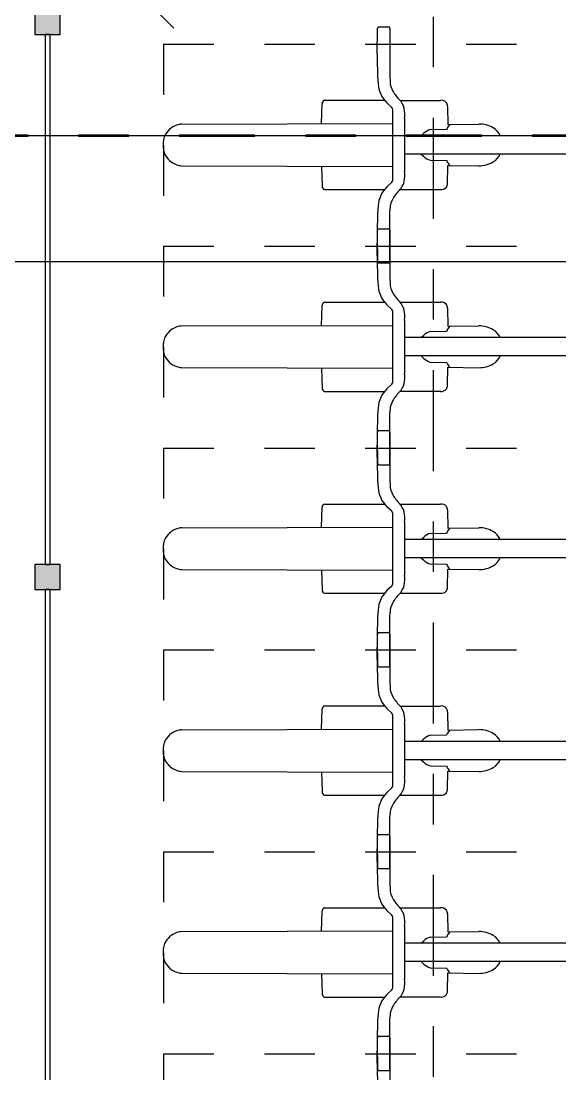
# Model space of a CAD drawing. Header units: metres. Extents: x -35.6 to 33, y -21.5 to 5.9.
# Drawn here: x 13.969 to 15.038, y -4.463 to -2.377 of the extents above; entities that cross this region are included whole.
import ezdxf

# ---------------------------------------------------------------- set-up
doc = ezdxf.new("R2010")
doc.units = ezdxf.units.M
for name, pattern in [('_Rasterlinie_', [0.375, 0.2, -0.05, 0.075, -0.05]), ('_Verdeckte Linien_', [0.15, 0.1, -0.05]), ('Strichpunkt - Mittel', [0.35, 0.15, -0.1, 0, -0.1])]:
    doc.linetypes.add(name, pattern=pattern)
for name, color, linetype, lineweight in [('A-____-____-DIMS', 7, 'Continuous', 5), ('A-____-____-DIMS-50', 7, 'Continuous', 5), ('A-DETL-GENF-HDLN', 7, '_Verdeckte Linien_', 9), ('A-DETL-GENF-OTLN', 7, 'Continuous', 9), ('A-GLAZ-CWMG-MCUT', 7, 'Continuous', 9), ('A-GLAZ-CWMG-OTLN', 7, 'Continuous', 9), ('A-WALL-____-MCUT', 7, 'Continuous', 35), ('C-PRKG-____-OTLN', 7, 'Continuous', 9), ('S-GRID-____-OTLN', 7, 'Continuous', 5)]:
    doc.layers.add(name, color=color, linetype=linetype, lineweight=lineweight)
doc.layers.add('A-____-MATC-OTLN', color=7, linetype='Strichpunkt - Mittel', lineweight=40, true_color=0x0080ff)
doc.styles.add('Arial', font='arial.ttf', dxfattribs={"height": 0.1})
doc.dimstyles.new('SUB_Rohbau_fein', dxfattribs={"dimscale": 0.3048, "dimtxt": 0.102026, "dimasz": 0.246063, "dimexe": 0.164042, "dimexo": 0.0625, "dimgap": 0.123031, "dimtad": 1, "dimdec": 1, "dimlfac": 100, "dimrnd": 0.5, "dimdsep": 46, "dimtxsty": 'Arial', "dimblk1": 'OBLIQUE', "dimblk2": 'OBLIQUE', "dimsah": 1, "dimcen": 0.09, "dimazin": 0, "dimtfac": 1, "dimtdec": 4, "dimtix": 1, "dimtmove": 0, "dimatfit": 3, "dimfxl": 0.164042, "dimfxlon": 1, "dimtvp": 1, "dimtfill": 1, "dimtolj": 1, "dimtzin": 0, "dimarcsym": 2})
doc.dimstyles.new('SUB_Rohbau_fein_1', dxfattribs={"dimscale": 0.3048, "dimtxt": 0.102026, "dimasz": 0.246063, "dimexe": 0.164042, "dimexo": 0.0625, "dimgap": 0.123031, "dimtad": 1, "dimrnd": 0.005, "dimzin": 0, "dimdsep": 46, "dimtxsty": 'Arial', "dimblk1": 'OBLIQUE', "dimblk2": 'OBLIQUE', "dimsah": 1, "dimcen": 0.09, "dimazin": 0, "dimtfac": 1, "dimtdec": 4, "dimtix": 1, "dimtmove": 0, "dimatfit": 3, "dimfxl": 0.164042, "dimfxlon": 1, "dimtvp": 1, "dimtfill": 1, "dimtolj": 1, "dimtzin": 0, "dimarcsym": 2})

# ---------------------------------------------------------------- blocks, each defined once
blk = doc.blocks.new('Fahrradstellplatz - Fahrradstellplatz-23804277--01_UG_OK_FFB_AF_ru')
at = {"layer": 'A-DETL-GENF-HDLN', "color": 253, "true_color": 0x999999}
for p, q in [((4.4, 0), (4, 0)), ((4.4, 0), (4.4, -2)), ((4.8, 0), (4.4, 0)), ((4.4, 0), (4.4, -2)), ((4.8, 0), (4.8, -2)), ((5.2, 0), (4.8, 0)), ((4.8, 0), (4.8, -2)), ((5.2, 0), (5.2, -2)), ((5.6, 0), (5.2, 0)), ((5.2, 0), (5.2, -2)), ((5.6, 0), (5.6, -2)), ((6, 0), (5.6, 0)), ((5.6, 0), (5.6, -2)), ((6, 0), (6, -2)), ((6.4, 0), (6, 0)), ((6, 0), (6, -2)), ((6.4, 0), (6.4, -2))]:
    blk.add_line(p, q, dxfattribs=at)
at = {"layer": 'A-DETL-GENF-OTLN', "color": 253, "true_color": 0x999999}
for p, q in [((4.5931, 0), (4.6006, 0)), ((4.6006, 0), (4.6081, 0)), ((4.9931, 0), (5.0006, 0)), ((5.0006, 0), (5.0081, 0)), ((5.3931, 0), (5.4006, 0)), ((5.4006, 0), (5.4081, 0)), ((5.7931, 0), (5.8006, 0)), ((5.8006, 0), (5.8081, 0)), ((6.1931, 0), (6.2006, 0)), ((6.2006, 0), (6.2081, 0)), ((4.5593, -0.0357), (4.5581, -0.4548)), ((4.6419, -0.0357), (4.6431, -0.4548)), ((4.9593, -0.0357), (4.9581, -0.4548)), ((5.0419, -0.0357), (5.0431, -0.4548)), ((5.3593, -0.0357), (5.3581, -0.4548)), ((5.4419, -0.0357), (5.4431, -0.4548)), ((5.7593, -0.0357), (5.7581, -0.4548)), ((5.8419, -0.0357), (5.8431, -0.4548)), ((6.1593, -0.0357), (6.1581, -0.4548)), ((6.2419, -0.0357), (6.2431, -0.4548)), ((4.5122, -0.3193), (4.5122, -0.4382)), ((4.5585, -0.3133), (4.5186, -0.3144)), ((4.6427, -0.3133), (4.6826, -0.3144)), ((4.689, -0.3193), (4.689, -0.4382)), ((4.9122, -0.3193), (4.9122, -0.4382)), ((4.9585, -0.3133), (4.9186, -0.3144)), ((5.0427, -0.3133), (5.0826, -0.3144)), ((5.089, -0.3193), (5.089, -0.4382)), ((5.3122, -0.3193), (5.3122, -0.4382)), ((5.3585, -0.3133), (5.3186, -0.3144)), ((5.4427, -0.3133), (5.4826, -0.3144)), ((5.489, -0.3193), (5.489, -0.4382)), ((5.7122, -0.3193), (5.7122, -0.4382)), ((5.7585, -0.3133), (5.7186, -0.3144)), ((5.8427, -0.3133), (5.8826, -0.3144)), ((5.889, -0.3193), (5.889, -0.4382)), ((6.1122, -0.3193), (6.1122, -0.4382)), ((6.1585, -0.3133), (6.1186, -0.3144)), ((6.2427, -0.3133), (6.2826, -0.3144)), ((6.289, -0.3193), (6.289, -0.4382)), ((4.3667, -0.4263), (4.3667, -0.4463)), ((4.4202, -0.4238), (4.3698, -0.4242)), ((4.381, -0.4238), (4.4314, -0.4242)), ((4.4345, -0.4263), (4.4345, -0.4463)), ((4.7667, -0.4263), (4.7667, -0.4463)), ((4.8202, -0.4238), (4.7698, -0.4242)), ((4.781, -0.4238), (4.8314, -0.4242)), ((4.8345, -0.4263), (4.8345, -0.4463)), ((5.1667, -0.4263), (5.1667, -0.4463)), ((5.2202, -0.4238), (5.1698, -0.4242)), ((5.181, -0.4238), (5.2314, -0.4242)), ((5.2345, -0.4263), (5.2345, -0.4463)), ((5.5667, -0.4263), (5.5667, -0.4463)), ((5.6202, -0.4238), (5.5698, -0.4242)), ((5.581, -0.4238), (5.6314, -0.4242)), ((5.6345, -0.4263), (5.6345, -0.4463)), ((5.9667, -0.4263), (5.9667, -0.4463)), ((6.0202, -0.4238), (5.9698, -0.4242)), ((5.981, -0.4238), (6.0314, -0.4242)), ((6.0345, -0.4263), (6.0345, -0.4463)), ((6.381, -0.4238), (6.4314, -0.4242)), ((6.4345, -0.4263), (6.4345, -0.4463)), ((4.4317, -0.4488), (4.3358, -0.4486)), ((4.3695, -0.4488), (4.4654, -0.4486)), ((4.4654, -0.4486), (4.4751, -0.4491)), ((4.5266, -0.4527), (4.5174, -0.443)), ((4.5354, -0.4549), (4.6006, -0.4547)), ((4.6006, -0.4547), (4.6658, -0.4549)), ((4.6746, -0.4527), (4.6838, -0.443)), ((4.7358, -0.4486), (4.7261, -0.4491)), ((4.8317, -0.4488), (4.7358, -0.4486)), ((4.7695, -0.4488), (4.8654, -0.4486)), ((4.8654, -0.4486), (4.8751, -0.4491)), ((4.9266, -0.4527), (4.9174, -0.443)), ((4.9354, -0.4549), (5.0006, -0.4547)), ((5.0006, -0.4547), (5.0658, -0.4549)), ((5.0746, -0.4527), (5.0838, -0.443)), ((5.1358, -0.4486), (5.1261, -0.4491)), ((5.2317, -0.4488), (5.1358, -0.4486)), ((5.1695, -0.4488), (5.2654, -0.4486)), ((5.2654, -0.4486), (5.2751, -0.4491)), ((5.3266, -0.4527), (5.3174, -0.443)), ((5.3354, -0.4549), (5.4006, -0.4547)), ((5.4006, -0.4547), (5.4658, -0.4549)), ((5.4746, -0.4527), (5.4838, -0.443)), ((5.5358, -0.4486), (5.5261, -0.4491)), ((5.6317, -0.4488), (5.5358, -0.4486)), ((5.5695, -0.4488), (5.6654, -0.4486)), ((5.6654, -0.4486), (5.6751, -0.4491)), ((5.7266, -0.4527), (5.7174, -0.443)), ((5.7354, -0.4549), (5.8006, -0.4547)), ((5.8006, -0.4547), (5.8658, -0.4549)), ((5.8746, -0.4527), (5.8838, -0.443)), ((5.9358, -0.4486), (5.9261, -0.4491)), ((6.0317, -0.4488), (5.9358, -0.4486)), ((5.9695, -0.4488), (6.0654, -0.4486)), ((6.0654, -0.4486), (6.0751, -0.4491)), ((6.1266, -0.4527), (6.1174, -0.443)), ((6.1354, -0.4549), (6.2006, -0.4547)), ((6.2006, -0.4547), (6.2658, -0.4549)), ((6.2746, -0.4527), (6.2838, -0.443)), ((6.3358, -0.4486), (6.3261, -0.4491)), ((6.4317, -0.4488), (6.3358, -0.4486)), ((4.5124, -0.469), (4.5124, -0.5492)), ((4.6006, -0.4779), (4.5482, -0.4781)), ((4.5825, -1.0675), (4.5825, -0.478)), ((4.653, -0.4781), (4.6006, -0.4779)), ((4.6187, -1.0675), (4.6187, -0.478)), ((4.6888, -0.469), (4.6888, -0.5492)), ((4.9124, -0.469), (4.9124, -0.5492)), ((5.0006, -0.4779), (4.9482, -0.4781)), ((4.9825, -1.0675), (4.9825, -0.478)), ((5.053, -0.4781), (5.0006, -0.4779)), ((5.0187, -1.0675), (5.0187, -0.478)), ((5.0888, -0.469), (5.0888, -0.5492)), ((5.3124, -0.469), (5.3124, -0.5492)), ((5.4006, -0.4779), (5.3482, -0.4781)), ((5.3825, -1.0675), (5.3825, -0.478)), ((5.453, -0.4781), (5.4006, -0.4779)), ((5.4187, -1.0675), (5.4187, -0.478)), ((5.4888, -0.469), (5.4888, -0.5492)), ((5.7124, -0.469), (5.7124, -0.5492)), ((5.8006, -0.4779), (5.7482, -0.4781)), ((5.7825, -1.0675), (5.7825, -0.478)), ((5.853, -0.4781), (5.8006, -0.4779)), ((5.8187, -1.0675), (5.8187, -0.478)), ((5.8888, -0.469), (5.8888, -0.5492)), ((6.1124, -0.469), (6.1124, -0.5492)), ((6.2006, -0.4779), (6.1482, -0.4781)), ((6.1825, -1.0675), (6.1825, -0.478)), ((6.253, -0.4781), (6.2006, -0.4779)), ((6.2187, -1.0675), (6.2187, -0.478)), ((6.2888, -0.469), (6.2888, -0.5492)), ((4.5825, -0.5111), (4.5776, -0.516)), ((4.6187, -0.5111), (4.6236, -0.516)), ((4.9825, -0.5111), (4.9776, -0.516)), ((5.0187, -0.5111), (5.0236, -0.516)), ((5.3825, -0.5111), (5.3776, -0.516)), ((5.4187, -0.5111), (5.4236, -0.516)), ((5.7825, -0.5111), (5.7776, -0.516)), ((5.8187, -0.5111), (5.8236, -0.516)), ((6.1825, -0.5111), (6.1776, -0.516)), ((6.2187, -0.5111), (6.2236, -0.516)), ((4.5703, -0.5287), (4.5697, -0.5614)), ((4.6309, -0.5287), (4.6315, -0.5614)), ((4.9703, -0.5287), (4.9697, -0.5614)), ((5.0309, -0.5287), (5.0315, -0.5614)), ((5.3703, -0.5287), (5.3697, -0.5614)), ((5.4309, -0.5287), (5.4315, -0.5614)), ((5.7703, -0.5287), (5.7697, -0.5614)), ((5.8309, -0.5287), (5.8315, -0.5614)), ((6.1703, -0.5287), (6.1697, -0.5614)), ((6.2309, -0.5287), (6.2315, -0.5614)), ((4.5242, -0.5633), (4.56, -0.564)), ((4.56, -0.564), (4.5592, -0.6253)), ((4.5599, -0.5677), (4.5626, -0.5655)), ((4.6413, -0.5677), (4.6386, -0.5655)), ((4.677, -0.5633), (4.6412, -0.564)), ((4.6412, -0.564), (4.642, -0.6253)), ((4.9242, -0.5633), (4.96, -0.564)), ((4.96, -0.564), (4.9592, -0.6253)), ((4.9599, -0.5677), (4.9626, -0.5655)), ((5.0413, -0.5677), (5.0386, -0.5655)), ((5.077, -0.5633), (5.0412, -0.564)), ((5.0412, -0.564), (5.042, -0.6253)), ((5.3242, -0.5633), (5.36, -0.564)), ((5.36, -0.564), (5.3592, -0.6253)), ((5.3599, -0.5677), (5.3626, -0.5655)), ((5.4413, -0.5677), (5.4386, -0.5655)), ((5.477, -0.5633), (5.4412, -0.564)), ((5.4412, -0.564), (5.442, -0.6253)), ((5.7242, -0.5633), (5.76, -0.564)), ((5.76, -0.564), (5.7592, -0.6253)), ((5.7599, -0.5677), (5.7626, -0.5655)), ((5.8413, -0.5677), (5.8386, -0.5655)), ((5.877, -0.5633), (5.8412, -0.564)), ((5.8412, -0.564), (5.842, -0.6253)), ((6.1242, -0.5633), (6.16, -0.564)), ((6.16, -0.564), (6.1592, -0.6253)), ((6.1599, -0.5677), (6.1626, -0.5655)), ((6.2413, -0.5677), (6.2386, -0.5655)), ((6.277, -0.5633), (6.2412, -0.564)), ((6.2412, -0.564), (6.242, -0.6253))]:
    blk.add_line(p, q, dxfattribs=at)
for centre, radius, start, end in [((4.5931, -0.024), 0.024, 90.0116, 114.7042), ((4.9931, -0.024), 0.024, 90.0116, 114.7042), ((5.0081, -0.024), 0.024, 65.2958, 89.9884), ((5.3931, -0.024), 0.024, 90.0116, 114.7042), ((5.8081, -0.024), 0.024, 65.2958, 89.9884), ((6.1931, -0.024), 0.024, 90.0116, 114.7042), ((4.6003, -0.0396), 0.0412, 114.7042, 161.0529), ((4.6081, -0.024), 0.024, 65.2958, 89.9884), ((4.6009, -0.0396), 0.0412, 18.9471, 65.2958), ((5.0003, -0.0396), 0.0412, 114.7042, 161.0529), ((5.0009, -0.0396), 0.0412, 18.9471, 65.2958), ((5.4003, -0.0396), 0.0412, 114.7042, 161.0529), ((5.4081, -0.024), 0.024, 65.2958, 89.9884), ((5.4009, -0.0396), 0.0412, 18.9471, 65.2958), ((5.8003, -0.0396), 0.0412, 114.7042, 161.0529), ((5.7931, -0.024), 0.024, 90.0116, 114.7042), ((5.8009, -0.0396), 0.0412, 18.9471, 65.2958), ((6.2003, -0.0396), 0.0412, 114.7042, 161.0529), ((6.2081, -0.024), 0.024, 65.2958, 89.9884), ((6.2009, -0.0396), 0.0412, 18.9471, 65.2958), ((4.5997, -0.0394), 0.0406, 161.0529, 174.7358), ((4.6015, -0.0394), 0.0406, 5.2642, 18.9471), ((4.9997, -0.0394), 0.0406, 161.0529, 174.7358), ((5.0015, -0.0394), 0.0406, 5.2642, 18.9471), ((5.3997, -0.0394), 0.0406, 161.0529, 174.7358), ((5.4015, -0.0394), 0.0406, 5.2642, 18.9471), ((5.7997, -0.0394), 0.0406, 161.0529, 174.7358), ((5.8015, -0.0394), 0.0406, 5.2642, 18.9471), ((6.1997, -0.0394), 0.0406, 161.0529, 174.7358), ((6.2015, -0.0394), 0.0406, 5.2642, 18.9471), ((4.5188, -0.3212), 0.00683, 91.5986, 163.3195), ((4.6824, -0.3212), 0.00683, 16.6805, 88.4014), ((4.9188, -0.3212), 0.00683, 91.5986, 163.3195), ((5.0824, -0.3212), 0.00683, 16.6805, 88.4014), ((5.3188, -0.3212), 0.00683, 91.5986, 163.3195), ((5.4824, -0.3212), 0.00683, 16.6805, 88.4014), ((5.7188, -0.3212), 0.00683, 91.5986, 163.3195), ((5.8824, -0.3212), 0.00683, 16.6805, 88.4014), ((6.1188, -0.3212), 0.00683, 91.5986, 163.3195), ((6.2824, -0.3212), 0.00683, 16.6805, 88.4014), ((4.3761, -1.3361), 0.9124, 89.6923, 93.4273), ((4.3698, -0.4274), 0.00327, 90.4611, 160.3834), ((4.4251, -1.3361), 0.9124, 86.5727, 90.3077), ((4.4314, -0.4274), 0.00327, 19.6166, 89.5389), ((4.4762, -0.482), 0.0567, 43.3751, 86.5727), ((4.725, -0.482), 0.0567, 93.4273, 136.6249), ((4.7761, -1.3361), 0.9124, 89.6923, 93.4273), ((4.7698, -0.4274), 0.00327, 90.4611, 160.3834), ((4.8251, -1.3361), 0.9124, 86.5727, 90.3077), ((4.8314, -0.4274), 0.00327, 19.6166, 89.5389), ((4.8762, -0.482), 0.0567, 43.3751, 86.5727), ((5.125, -0.482), 0.0567, 93.4273, 136.6249), ((5.1761, -1.3361), 0.9124, 89.6923, 93.4273), ((5.1698, -0.4274), 0.00327, 90.4611, 160.3834), ((5.2251, -1.3361), 0.9124, 86.5727, 90.3077), ((5.2314, -0.4274), 0.00327, 19.6166, 89.5389), ((5.2762, -0.482), 0.0567, 43.3751, 86.5727), ((5.525, -0.482), 0.0567, 93.4273, 136.6249), ((5.5761, -1.3361), 0.9124, 89.6923, 93.4273), ((5.5698, -0.4274), 0.00327, 90.4611, 160.3834), ((5.6251, -1.3361), 0.9124, 86.5727, 90.3077), ((5.6314, -0.4274), 0.00327, 19.6166, 89.5389), ((5.6762, -0.482), 0.0567, 43.3751, 86.5727), ((5.925, -0.482), 0.0567, 93.4273, 136.6249), ((5.9761, -1.3361), 0.9124, 89.6923, 93.4273), ((5.9698, -0.4274), 0.00327, 90.4611, 160.3834), ((6.0251, -1.3361), 0.9124, 86.5727, 90.3077), ((6.0314, -0.4274), 0.00327, 19.6166, 89.5389), ((6.0762, -0.482), 0.0567, 43.3751, 86.5727), ((6.325, -0.482), 0.0567, 93.4273, 136.6249), ((6.3761, -1.3361), 0.9124, 89.6923, 93.4273), ((6.4314, -0.4274), 0.00327, 19.6166, 89.5389), ((4.3692, -0.4463), 0.00251, 180, 276.4127), ((4.4319, -0.4463), 0.00251, 263.5873, 0), ((4.473, -0.491), 0.0419, 59.8665, 87.1207), ((4.4519, -0.5273), 0.0839, 45.1941, 59.8665), ((4.5353, -0.4364), 0.0186, 241.9395, 270.2136), ((4.6659, -0.4364), 0.0186, 269.7864, 298.0605), ((4.7493, -0.5273), 0.0839, 120.1335, 134.8059), ((4.7282, -0.491), 0.0419, 92.8793, 120.1335), ((4.7692, -0.4463), 0.00251, 180, 276.4127), ((4.8319, -0.4463), 0.00251, 263.5873, 0), ((4.873, -0.491), 0.0419, 59.8665, 87.1207), ((4.8519, -0.5273), 0.0839, 45.1941, 59.8665), ((4.9353, -0.4364), 0.0186, 241.9395, 270.2136), ((5.0659, -0.4364), 0.0186, 269.7864, 298.0605), ((5.1493, -0.5273), 0.0839, 120.1335, 134.8059), ((5.1282, -0.491), 0.0419, 92.8793, 120.1335), ((5.1692, -0.4463), 0.00251, 180, 276.4127), ((5.2319, -0.4463), 0.00251, 263.5873, 0), ((5.273, -0.491), 0.0419, 59.8665, 87.1207), ((5.2519, -0.5273), 0.0839, 45.1941, 59.8665), ((5.3353, -0.4364), 0.0186, 241.9395, 270.2136), ((5.4659, -0.4364), 0.0186, 269.7864, 298.0605), ((5.5493, -0.5273), 0.0839, 120.1335, 134.8059), ((5.5282, -0.491), 0.0419, 92.8793, 120.1335), ((5.5692, -0.4463), 0.00251, 180, 276.4127), ((5.6319, -0.4463), 0.00251, 263.5873, 0), ((5.673, -0.491), 0.0419, 59.8665, 87.1207), ((5.6519, -0.5273), 0.0839, 45.1941, 59.8665), ((5.7353, -0.4364), 0.0186, 241.9395, 270.2136), ((5.8659, -0.4364), 0.0186, 269.7864, 298.0605), ((5.9493, -0.5273), 0.0839, 120.1335, 134.8059), ((5.9282, -0.491), 0.0419, 92.8793, 120.1335), ((5.9692, -0.4463), 0.00251, 180, 276.4127), ((6.0319, -0.4463), 0.00251, 263.5873, 0), ((6.073, -0.491), 0.0419, 59.8665, 87.1207), ((6.0519, -0.5273), 0.0839, 45.1941, 59.8665), ((6.1353, -0.4364), 0.0186, 241.9395, 270.2136), ((6.2659, -0.4364), 0.0186, 269.7864, 298.0605), ((6.3493, -0.5273), 0.0839, 120.1335, 134.8059), ((6.3282, -0.491), 0.0419, 92.8793, 120.1335), ((6.4319, -0.4463), 0.00251, 263.5873, 0), ((4.5355, -0.4431), 0.0347, 225.1941, 257.0778), ((4.5414, -0.4178), 0.0607, 257.0778, 276.4792), ((4.6598, -0.4178), 0.0607, 263.5208, 282.9222), ((4.6656, -0.4431), 0.0347, 282.9222, 314.8059), ((4.9355, -0.4431), 0.0347, 225.1941, 257.0778), ((4.9414, -0.4178), 0.0607, 257.0778, 276.4792), ((5.0598, -0.4178), 0.0607, 263.5208, 282.9222), ((5.0656, -0.4431), 0.0347, 282.9222, 314.8059), ((5.3355, -0.4431), 0.0347, 225.1941, 257.0778), ((5.3414, -0.4178), 0.0607, 257.0778, 276.4792), ((5.4598, -0.4178), 0.0607, 263.5208, 282.9222), ((5.4656, -0.4431), 0.0347, 282.9222, 314.8059), ((5.7355, -0.4431), 0.0347, 225.1941, 257.0778), ((5.7414, -0.4178), 0.0607, 257.0778, 276.4792), ((5.8598, -0.4178), 0.0607, 263.5208, 282.9222), ((5.8656, -0.4431), 0.0347, 282.9222, 314.8059), ((6.1355, -0.4431), 0.0347, 225.1941, 257.0778), ((6.1414, -0.4178), 0.0607, 257.0778, 276.4792), ((6.2598, -0.4178), 0.0607, 263.5208, 282.9222), ((6.2656, -0.4431), 0.0347, 282.9222, 314.8059), ((4.5968, -0.5354), 0.0273, 134.6459, 165.8184), ((4.6044, -0.5354), 0.0273, 14.1816, 45.3541), ((4.9968, -0.5354), 0.0273, 134.6459, 165.8184), ((5.0044, -0.5354), 0.0273, 14.1816, 45.3541), ((5.3968, -0.5354), 0.0273, 134.6459, 165.8184), ((5.4044, -0.5354), 0.0273, 14.1816, 45.3541), ((5.7968, -0.5354), 0.0273, 134.6459, 165.8184), ((5.8044, -0.5354), 0.0273, 14.1816, 45.3541), ((6.1968, -0.5354), 0.0273, 134.6459, 165.8184), ((6.2044, -0.5354), 0.0273, 14.1816, 45.3541), ((4.5247, -0.551), 0.0125, 171.6962, 231.7808), ((4.5241, -0.5518), 0.0115, 231.7808, 270.2009), ((4.577, -0.5825), 0.0223, 108.948, 130.1425), ((4.6242, -0.5825), 0.0223, 49.8575, 71.052), ((4.6771, -0.5518), 0.0115, 269.7991, 308.2192), ((4.6765, -0.551), 0.0125, 308.2192, 8.3038), ((4.9247, -0.551), 0.0125, 171.6962, 231.7808), ((4.9241, -0.5518), 0.0115, 231.7808, 270.2009), ((4.977, -0.5825), 0.0223, 108.948, 130.1425), ((5.0242, -0.5825), 0.0223, 49.8575, 71.052), ((5.0771, -0.5518), 0.0115, 269.7991, 308.2192), ((5.0765, -0.551), 0.0125, 308.2192, 8.3038), ((5.3247, -0.551), 0.0125, 171.6962, 231.7808), ((5.3241, -0.5518), 0.0115, 231.7808, 270.2009), ((5.377, -0.5825), 0.0223, 108.948, 130.1425), ((5.4242, -0.5825), 0.0223, 49.8575, 71.052), ((5.4771, -0.5518), 0.0115, 269.7991, 308.2192), ((5.4765, -0.551), 0.0125, 308.2192, 8.3038), ((5.7247, -0.551), 0.0125, 171.6962, 231.7808), ((5.7241, -0.5518), 0.0115, 231.7808, 270.2009), ((5.777, -0.5825), 0.0223, 108.948, 130.1425), ((5.8242, -0.5825), 0.0223, 49.8575, 71.052), ((5.8771, -0.5518), 0.0115, 269.7991, 308.2192), ((5.8765, -0.551), 0.0125, 308.2192, 8.3038), ((6.1247, -0.551), 0.0125, 171.6962, 231.7808), ((6.1241, -0.5518), 0.0115, 231.7808, 270.2009), ((6.177, -0.5825), 0.0223, 108.948, 130.1425), ((6.2242, -0.5825), 0.0223, 49.8575, 71.052), ((6.2771, -0.5518), 0.0115, 269.7991, 308.2192), ((6.2765, -0.551), 0.0125, 308.2192, 8.3038), ((4.6138, -0.626), 0.0546, 179.3091, 210.5226), ((4.5874, -0.626), 0.0546, 329.4774, 0.6909), ((5.0138, -0.626), 0.0546, 179.3091, 210.5226), ((4.9874, -0.626), 0.0546, 329.4774, 0.6909), ((5.4138, -0.626), 0.0546, 179.3091, 210.5226), ((5.3874, -0.626), 0.0546, 329.4774, 0.6909), ((5.8138, -0.626), 0.0546, 179.3091, 210.5226), ((5.7874, -0.626), 0.0546, 329.4774, 0.6909), ((6.2138, -0.626), 0.0546, 179.3091, 210.5226), ((6.1874, -0.626), 0.0546, 329.4774, 0.6909), ((4.5952, -0.6369), 0.033, 210.5226, 246.9607), ((4.606, -0.6369), 0.033, 293.0393, 329.4774), ((4.9952, -0.6369), 0.033, 210.5226, 246.9607), ((5.006, -0.6369), 0.033, 293.0393, 329.4774), ((5.3952, -0.6369), 0.033, 210.5226, 246.9607), ((5.406, -0.6369), 0.033, 293.0393, 329.4774), ((5.7952, -0.6369), 0.033, 210.5226, 246.9607), ((5.806, -0.6369), 0.033, 293.0393, 329.4774), ((6.1952, -0.6369), 0.033, 210.5226, 246.9607), ((6.206, -0.6369), 0.033, 293.0393, 329.4774)]:
    blk.add_arc(centre, radius, start, end, dxfattribs=at)
blk = doc.blocks.new('Rechteckiger Pfosten - 50 x 50-41864164--01_UG_OK_FFB_AF_ru')
at = {"layer": 'A-GLAZ-CWMG-OTLN', "true_color": 0xc8c8c8}
blk.add_hatch(color=9, dxfattribs=at).paths.add_polyline_path([(0.025, 0.025), (0.025, -0.025), (-0.025, -0.025), (-0.025, 0.025)])
at = {"layer": 'A-GLAZ-CWMG-MCUT'}
for p, q in [((-0.025, 0.025), (0.025, 0.025)), ((-0.025, -0.025), (-0.025, 0.025)), ((0.025, 0.025), (0.025, -0.025)), ((0.025, -0.025), (-0.025, -0.025))]:
    blk.add_line(p, q, dxfattribs=at)
blk = doc.blocks.new('Rechteckiger Pfosten - 50 x 50-41864177--01_UG_OK_FFB_AF_ru')
at = {"layer": 'A-GLAZ-CWMG-OTLN', "true_color": 0xc8c8c8}
blk.add_hatch(color=9, dxfattribs=at).paths.add_polyline_path([(14.027, -2.4034), (14.047, -2.4034), (14.047, -2.3534), (13.997, -2.3534), (13.997, -2.4034), (14.017, -2.4034)])
at = {"layer": 'A-GLAZ-CWMG-MCUT'}
for p, q in [((13.997, -2.3534), (13.997, -2.4034)), ((14.047, -2.3534), (13.997, -2.3534)), ((14.047, -2.4034), (14.047, -2.3534)), ((13.997, -2.4034), (14.047, -2.4034))]:
    blk.add_line(p, q, dxfattribs=at)
blk = doc.blocks.new('DIMBLOCK63--01_UG_OK_FFB_AF_ru')
at = {"layer": 'A-____-____-DIMS-50'}
for p, q in [((14.235, -2.0534), (14.1975, -2.0159)), ((14.235, -2.0534), (14.185, -2.0534)), ((14.235, -2.3534), (14.235, -2.0534)), ((14.235, -2.0534), (14.2725, -2.0909)), ((14.235, -2.0534), (14.285, -2.0534)), ((14.235, -2.3534), (14.1975, -2.3159)), ((14.235, -2.3534), (14.185, -2.3534)), ((14.235, -2.3534), (14.2725, -2.3909)), ((14.235, -2.3534), (14.285, -2.3534))]:
    blk.add_line(p, q, dxfattribs=at)
at = {"layer": 'A-____-____-DIMS-50', "color": 0, "insert": (14.0629, -2.281), "char_height": 0.1, "width": 0.186088, "attachment_point": 1, "rotation": 90, "line_spacing_factor": 0.941778, "style": 'Arial', "bg_fill": 3, "box_fill_scale": 1.25, "bg_fill_color": 256, "bg_fill_true_color": 13158600, "bg_fill_transparency": 0}
blk.add_mtext('30', dxfattribs=at)
blk = doc.blocks.new('_Oblique')
at = {"color": 0, "linetype": 'ByBlock', "lineweight": -2}
blk.add_line((-0.5, -0.5), (0.5, 0.5), dxfattribs=at)
blk = doc.blocks.new('DIMBLOCK115--01_UG_OK_FFB_AF_ru')
at = {"layer": 'A-____-____-DIMS-50'}
for p, q in [((-2.478, -2.6034), (-2.478, -2.5534)), ((16.672, -2.6034), (16.672, -2.5534)), ((-2.478, -2.6034), (-2.4405, -2.5659)), ((16.672, -2.6034), (16.7095, -2.5659)), ((-2.478, -2.6034), (-2.5155, -2.6409)), ((-2.478, -2.6034), (16.672, -2.6034)), ((-2.478, -2.6034), (-2.478, -2.6534)), ((16.672, -2.6034), (16.6345, -2.6409)), ((16.672, -2.6034), (16.672, -2.6534))]:
    blk.add_line(p, q, dxfattribs=at)
at = {"layer": 'A-____-____-DIMS-50', "color": 0, "insert": (6.9225, -2.4314), "char_height": 0.1, "width": 0.418697, "attachment_point": 1, "line_spacing_factor": 0.941778, "style": 'Arial', "bg_fill": 3, "box_fill_scale": 1.25, "bg_fill_color": 256, "bg_fill_true_color": 13158600, "bg_fill_transparency": 0}
blk.add_mtext('19.15', dxfattribs=at)
blk = doc.blocks.new('DIMBLOCK119--01_UG_OK_FFB_AF_ru')
at = {"layer": 'A-____-____-DIMS-50'}
for p, q in [((-13.183, -2.8534), (-13.183, -2.8034)), ((-13.183, -2.8534), (-13.1455, -2.8159)), ((25.382, -2.8534), (25.382, -2.8034)), ((25.382, -2.8534), (25.4195, -2.8159)), ((-13.183, -2.8534), (-13.2205, -2.8909)), ((-13.183, -2.8534), (25.382, -2.8534)), ((-13.183, -2.8534), (-13.183, -2.9034)), ((25.382, -2.8534), (25.3445, -2.8909)), ((25.382, -2.8534), (25.382, -2.9034))]:
    blk.add_line(p, q, dxfattribs=at)
at = {"layer": 'A-____-____-DIMS-50', "color": 0, "insert": (5.899, -2.6814), "char_height": 0.1, "width": 0.481134, "attachment_point": 1, "line_spacing_factor": 0.941778, "style": 'Arial', "bg_fill": 3, "box_fill_scale": 1.25, "bg_fill_color": 256, "bg_fill_true_color": 13158600, "bg_fill_transparency": 0}
blk.add_mtext('38.56\\A2\\H0.5x;\\S5^  ;\\H2x;', dxfattribs=at)

msp = doc.modelspace()

# ---------------------------------------------------------------- linework, layer by layer
at = {"layer": 'A-WALL-____-MCUT', "lineweight": 9}
for p, q in [((14.017, -2.4034), (14.017, -3.4534)), ((14.027, -2.4034), (14.017, -2.4034)), ((14.027, -3.4534), (14.027, -2.4034)), ((14.017, -3.4534), (14.027, -3.4534)), ((14.017, -3.5034), (14.017, -4.5534)), ((14.027, -3.5034), (14.017, -3.5034)), ((14.027, -4.5534), (14.027, -3.5034))]:
    msp.add_line(p, q, dxfattribs=at)
at = {"layer": 'S-GRID-____-OTLN', "color": 8, "linetype": '_Rasterlinie_', "true_color": 0x808080}
msp.add_line((14.787, -6.2685), (14.787, 5.1611), dxfattribs=at)

# ---------------------------------------------------------------- block references
at = {"layer": 'A-GLAZ-CWMG-OTLN'}
msp.add_blockref('Rechteckiger Pfosten - 50 x 50-41864177--01_UG_OK_FFB_AF_ru', (0, 0), dxfattribs=at)
at = {"layer": 'A-GLAZ-CWMG-OTLN', "extrusion": (0, 0, -1), "rotation": 270.0000000000001}
msp.add_blockref('Rechteckiger Pfosten - 50 x 50-41864164--01_UG_OK_FFB_AF_ru', (-14.022, -3.4784), dxfattribs=at)
at = {"layer": 'C-PRKG-____-OTLN', "color": 253, "true_color": 0x999999, "rotation": 90.00000000000092}
msp.add_blockref('Fahrradstellplatz - Fahrradstellplatz-23804277--01_UG_OK_FFB_AF_ru', (14.252, -8.8229), dxfattribs=at)

# ---------------------------------------------------------------- next in the draw order: dimensions: what is measured, and where the dimension line sits
at = {"layer": 'A-____-____-DIMS'}
dim = msp.add_linear_dim(base=(14.235, -2.0534), p1=(14.185, -2.3534), p2=(14.185, -2.0534), angle=90, dimstyle='SUB_Rohbau_fein', override={"dimpost": '<>', "dimfxl": 0.3}, dxfattribs=at)
dim.commit()
dim.dimension.update_dxf_attribs({"geometry": 'DIMBLOCK63--01_UG_OK_FFB_AF_ru', "text_midpoint": (14.1464, -2.2034)})
dim = msp.add_linear_dim(base=(16.672, -2.6034), p1=(-2.478, -2.5534), p2=(16.672, -2.5534), dimstyle='SUB_Rohbau_fein_1', override={"dimpost": '<>', "dimfxl": 19.15}, dxfattribs=at)
dim.commit()
dim.dimension.update_dxf_attribs({"geometry": 'DIMBLOCK115--01_UG_OK_FFB_AF_ru', "text_midpoint": (7.097, -2.5149)})

# ---------------------------------------------------------------- next in the draw order: linework, layer by layer
at = {"layer": 'A-____-MATC-OTLN'}
msp.add_line((-33.8668, -2.6034), (32.9979, -2.6034), dxfattribs=at)

# ---------------------------------------------------------------- next in the draw order: dimensions: what is measured, and where the dimension line sits
at = {"layer": 'A-____-____-DIMS'}
dim = msp.add_linear_dim(base=(25.382, -2.8534), p1=(-13.183, -2.8034), p2=(25.382, -2.8034), text='\\A1;38.56\\Q;{\\A1;{\\H0.5x;\\S5^ ;}}', dimstyle='SUB_Rohbau_fein_1', override={"dimpost": '<>', "dimfxl": 38.565}, dxfattribs=at)
dim.commit()
dim.dimension.update_dxf_attribs({"geometry": 'DIMBLOCK119--01_UG_OK_FFB_AF_ru', "text_midpoint": (6.0995, -2.7649)})

doc.saveas('drawing.dxf')
